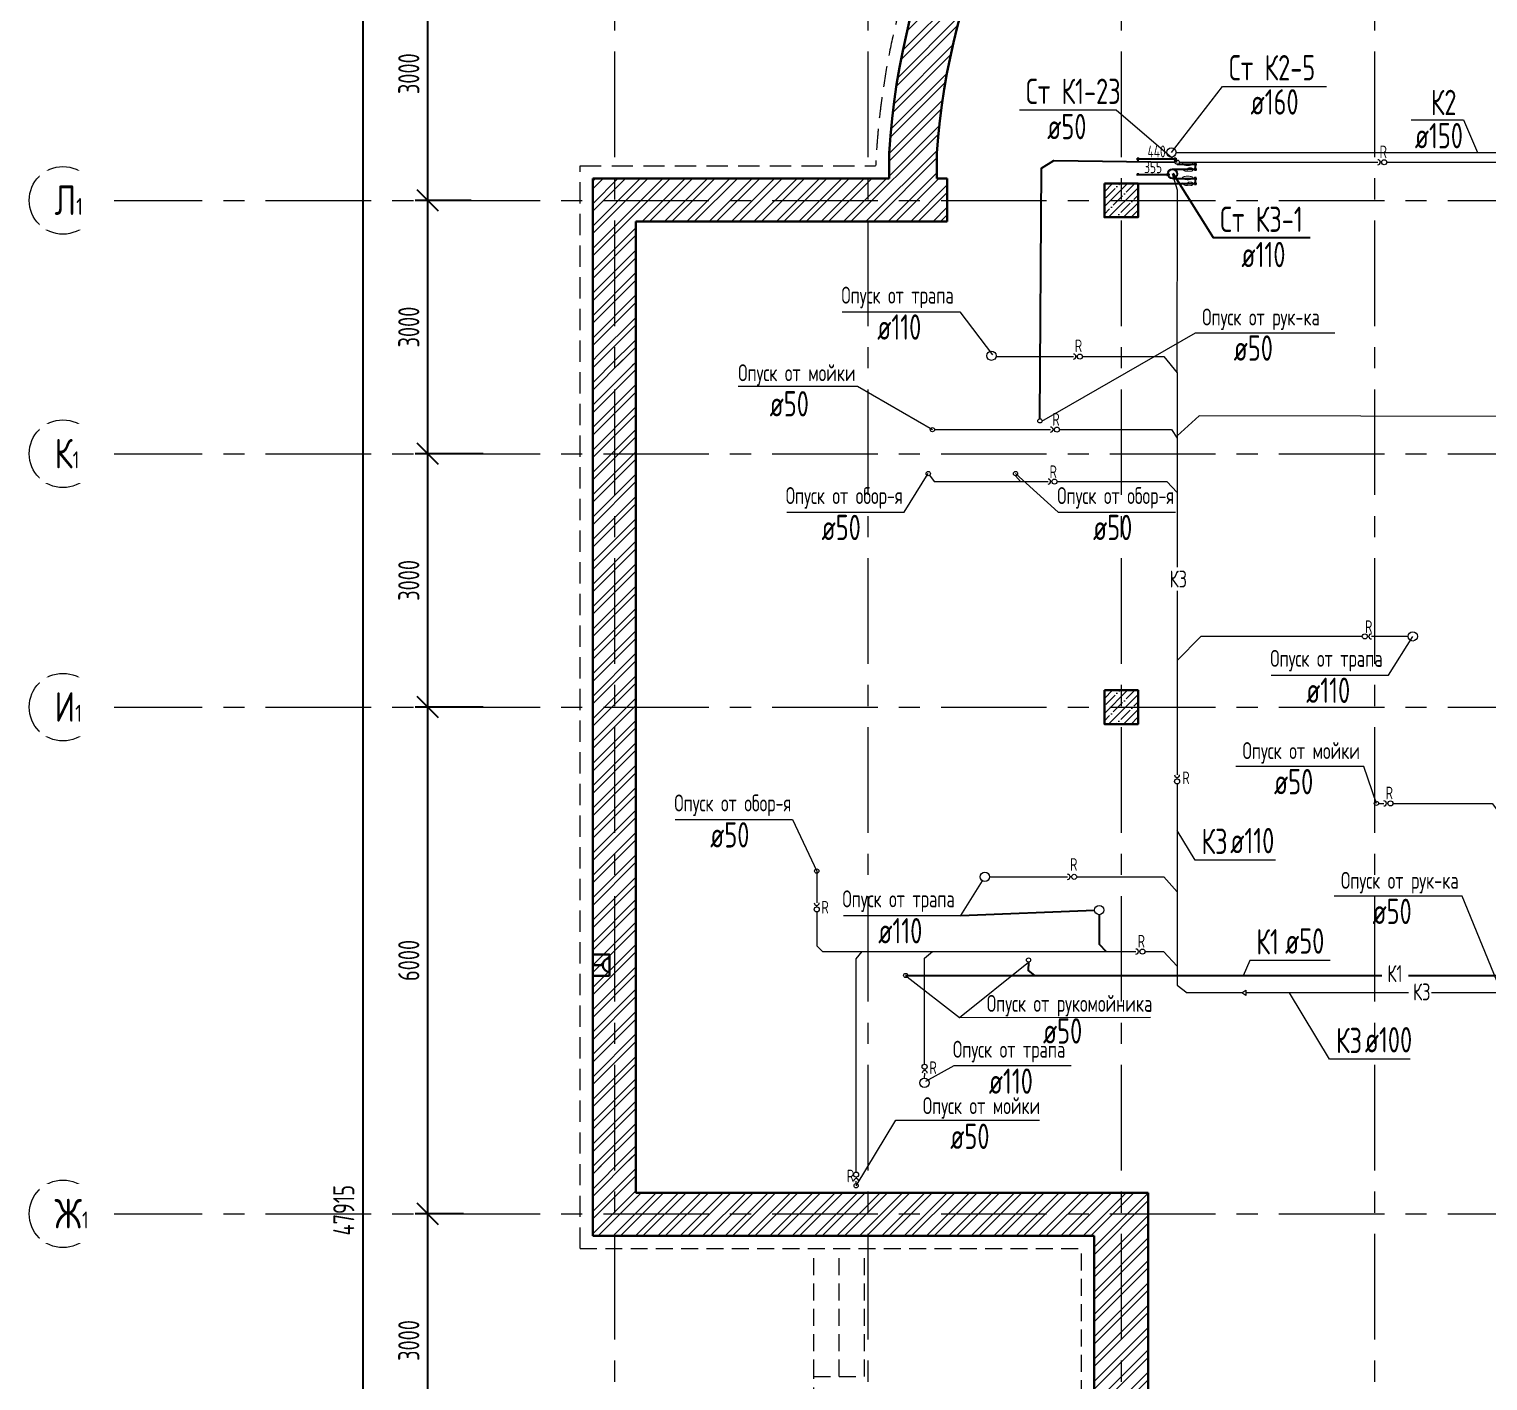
# Model space of a CAD drawing. Header units: millimetres. Extents: x -8689834 to 9419935, y -284943 to 166066.
# Drawn here: x -360106 to -342831, y 104623 to 120628 of the extents above; entities that cross this region are included whole.
import ezdxf

# ---------------------------------------------------------------- set-up
doc = ezdxf.new("R2010")
doc.units = ezdxf.units.MM
doc.header["$MEASUREMENT"] = 0
for name, pattern in [('ADSK_Штриховая_ш2 п1', [3, 2, -1]), ('CENTER', [2, 1.25, -0.25, 0.25, -0.25]), ('TRATTEGGIATA', [0.75, 0.5, -0.25])]:
    doc.linetypes.add(name, pattern=pattern)
doc.layers.get('0').update_dxf_attribs({"color": 250, "lineweight": 9})
for name, color, linetype, lineweight in [('АР_Колонны', 250, 'Continuous', 30), ('АР_Колонны Штрих', 250, 'Continuous', 5), ('АР_МосжилНии_Стены', 127, 'Continuous', 30), ('АР_Оси', 195, 'Continuous', 9), ('АР_Оси размеры', 164, 'Continuous', 9), ('АР_тонкая линия', 250, 'Continuous', 0), ('АР_Штриховка кирпич', 250, 'Continuous', 9), ('ВК_канализация', 32, 'Continuous', 30), ('Подвал', 250, 'Continuous', 30)]:
    doc.layers.add(name, color=color, linetype=linetype, lineweight=lineweight)
doc.layers.add('АР_Кровля дорожки', color=245, linetype='Continuous')
doc.styles.add('ISOCPEUR', font='isocpeur.ttf', dxfattribs={"width": 0.7})
doc.styles.add('ГОСТ 2.304', font='isocpeur.ttf', dxfattribs={"width": 0.7})
doc.dimstyles.new('R_50', dxfattribs={"dimtxt": 140, "dimasz": 30, "dimexe": 20, "dimexo": 0, "dimgap": 20, "dimtad": 1, "dimdec": 0, "dimrnd": 5, "dimzin": 0, "dimdsep": 46, "dimtxsty": 'ISOCPEUR', "dimblk": 'ARCHTICK', "dimcen": 50, "dimdle": 20, "dimclrd": 256, "dimclre": 256, "dimclrt": 256, "dimadec": 0, "dimazin": 0, "dimtfac": 2, "dimtdec": 0, "dimtofl": 0, "dimtmove": 1, "dimatfit": 3, "dimfxl": 1, "dimtvp": 3, "dimtolj": 1, "dimtzin": 0, "dimarcsym": 0})
doc.dimstyles.new('СПДС', dxfattribs={"dimscale": 100, "dimtxt": 2.5, "dimasz": 2.5, "dimexe": 1.5, "dimexo": 0, "dimgap": 1, "dimtad": 1, "dimdec": 0, "dimrnd": 1, "dimtxsty": 'ГОСТ 2.304', "dimblk": 'OBLIQUE', "dimcen": 2.5, "dimdle": 1.5, "dimadec": 0, "dimazin": 2, "dimtfac": 0.75, "dimtdec": 0, "dimtmove": 1, "dimatfit": 3, "dimfxl": 1, "dimtolj": 1, "dimarcsym": 1})

# ---------------------------------------------------------------- blocks, each defined once
blk = doc.blocks.new('_Oblique')
at = {"color": 0, "linetype": 'ByBlock', "lineweight": -2}
blk.add_line((-0.5, -0.5), (0.5, 0.5), dxfattribs=at)
blk = doc.blocks.new('*D490')
at = {"layer": 'АР_Оси размеры', "color": 0, "lineweight": -2, "ltscale": 100, "transparency": 16777216}
for p, q in [((-354961, 106601), (-355535, 106601)), ((-355385, 103451), (-355385, 106751)), ((-354822, 103601), (-355535, 103601))]:
    blk.add_line(p, q, dxfattribs=at)
at = {"layer": 'АР_Оси размеры', "color": 0, "lineweight": -2, "ltscale": 100, "transparency": 16777216, "xscale": 250, "yscale": 250, "zscale": 250}
for p, rotation in [((-355385, 106601), 90), ((-355385, 103601), 270)]:
    blk.add_blockref('_Oblique', p, dxfattribs=dict(at, rotation=rotation))
at = {"layer": 'АР_Оси размеры', "color": 0, "ltscale": 100, "transparency": 16777216, "insert": (-355610, 105101), "char_height": 250, "attachment_point": 5, "rotation": 90, "style": 'ГОСТ 2.304'}
blk.add_mtext('\\A1;3000', dxfattribs=at)
blk = doc.blocks.new('*D491')
at = {"layer": 'АР_Оси размеры', "color": 0, "lineweight": -2, "ltscale": 100, "transparency": 16777216}
for p, q in [((-355385, 106451), (-355385, 112751)), ((-354730, 112601), (-355535, 112601)), ((-354961, 106601), (-355535, 106601))]:
    blk.add_line(p, q, dxfattribs=at)
at = {"layer": 'АР_Оси размеры', "color": 0, "lineweight": -2, "ltscale": 100, "transparency": 16777216, "xscale": 250, "yscale": 250, "zscale": 250}
for p, rotation in [((-355385, 112601), 90), ((-355385, 106601), 270)]:
    blk.add_blockref('_Oblique', p, dxfattribs=dict(at, rotation=rotation))
at = {"layer": 'АР_Оси размеры', "color": 0, "ltscale": 100, "transparency": 16777216, "insert": (-355610, 109601), "char_height": 250, "attachment_point": 5, "rotation": 90, "style": 'ГОСТ 2.304'}
blk.add_mtext('\\A1;6000', dxfattribs=at)
blk = doc.blocks.new('*D492')
at = {"layer": 'АР_Оси размеры', "color": 0, "lineweight": -2, "ltscale": 100, "transparency": 16777216}
for p, q in [((-355385, 112451), (-355385, 115751)), ((-354873, 115601), (-355535, 115601)), ((-354730, 112601), (-355535, 112601))]:
    blk.add_line(p, q, dxfattribs=at)
at = {"layer": 'АР_Оси размеры', "color": 0, "lineweight": -2, "ltscale": 100, "transparency": 16777216, "xscale": 250, "yscale": 250, "zscale": 250}
for p, rotation in [((-355385, 115601), 90), ((-355385, 112601), 270)]:
    blk.add_blockref('_Oblique', p, dxfattribs=dict(at, rotation=rotation))
at = {"layer": 'АР_Оси размеры', "color": 0, "ltscale": 100, "transparency": 16777216, "insert": (-355610, 114101), "char_height": 250, "attachment_point": 5, "rotation": 90, "style": 'ГОСТ 2.304'}
blk.add_mtext('\\A1;3000', dxfattribs=at)
blk = doc.blocks.new('*D493')
at = {"layer": 'АР_Оси размеры', "color": 0, "lineweight": -2, "ltscale": 100, "transparency": 16777216}
for p, q in [((-355385, 115451), (-355385, 118751)), ((-354873, 118601), (-355535, 118601)), ((-354730, 115601), (-355535, 115601))]:
    blk.add_line(p, q, dxfattribs=at)
at = {"layer": 'АР_Оси размеры', "color": 0, "lineweight": -2, "ltscale": 100, "transparency": 16777216, "xscale": 250, "yscale": 250, "zscale": 250}
for p, rotation in [((-355385, 118601), 90), ((-355385, 115601), 270)]:
    blk.add_blockref('_Oblique', p, dxfattribs=dict(at, rotation=rotation))
at = {"layer": 'АР_Оси размеры', "color": 0, "ltscale": 100, "transparency": 16777216, "insert": (-355610, 117101), "char_height": 250, "attachment_point": 5, "rotation": 90, "style": 'ГОСТ 2.304'}
blk.add_mtext('\\A1;3000', dxfattribs=at)
blk = doc.blocks.new('*D494')
at = {"layer": 'АР_Оси размеры', "color": 0, "lineweight": -2, "ltscale": 100, "transparency": 16777216}
for p, q in [((-355385, 118451), (-355385, 121751)), ((-354725, 121601), (-355535, 121601)), ((-354873, 118601), (-355535, 118601))]:
    blk.add_line(p, q, dxfattribs=at)
at = {"layer": 'АР_Оси размеры', "color": 0, "lineweight": -2, "ltscale": 100, "transparency": 16777216, "xscale": 250, "yscale": 250, "zscale": 250}
for p, rotation in [((-355385, 121601), 90), ((-355385, 118601), 270)]:
    blk.add_blockref('_Oblique', p, dxfattribs=dict(at, rotation=rotation))
at = {"layer": 'АР_Оси размеры', "color": 0, "ltscale": 100, "transparency": 16777216, "insert": (-355610, 120101), "char_height": 250, "attachment_point": 5, "rotation": 90, "style": 'ГОСТ 2.304'}
blk.add_mtext('\\A1;3000', dxfattribs=at)
blk = doc.blocks.new('*D499')
at = {"layer": 'АР_Оси размеры', "color": 0, "lineweight": -2, "ltscale": 100, "transparency": 16777216}
for p, q in [((-356211, 130601), (-356005, 130601)), ((-356155, 130751), (-356155, 82536)), ((-356211, 82686), (-356005, 82686))]:
    blk.add_line(p, q, dxfattribs=at)
at = {"layer": 'АР_Оси размеры', "color": 0, "lineweight": -2, "ltscale": 100, "transparency": 16777216, "xscale": 250, "yscale": 250, "zscale": 250}
for p, rotation in [((-356155, 130601), 90), ((-356155, 82686), 270)]:
    blk.add_blockref('_Oblique', p, dxfattribs=dict(at, rotation=rotation))
at = {"layer": 'АР_Оси размеры', "color": 0, "ltscale": 100, "transparency": 16777216, "insert": (-356380, 106643), "char_height": 250, "attachment_point": 5, "rotation": 90, "style": 'ГОСТ 2.304'}
blk.add_mtext('\\A1;47915', dxfattribs=at)
blk = doc.blocks.new('_ArchTick')
at = {"color": 0, "linetype": 'ByBlock', "const_width": 0.15}
blk.add_lwpolyline([(-0.5, -0.5), (0.5, 0.5)], dxfattribs=at)
blk = doc.blocks.new('*D2241')
at = {"lineweight": -2, "ltscale": 100, "transparency": 16777216}
for p, q in [((-346598, 118903), (-346992, 118903)), ((-346972, 118899), (-346972, 118923)), ((-346618, 118901), (-346618, 118923))]:
    blk.add_line(p, q, dxfattribs=at)
at = {"lineweight": -2, "ltscale": 100, "transparency": 16777216, "xscale": 30, "yscale": 30, "zscale": 30, "rotation": 180}
blk.add_blockref('_ArchTick', (-346972, 118903), dxfattribs=at)
at = {"lineweight": -2, "ltscale": 100, "transparency": 16777216, "xscale": 30, "yscale": 30, "zscale": 30}
blk.add_blockref('_ArchTick', (-346618, 118903), dxfattribs=at)
at = {"ltscale": 100, "transparency": 16777216, "insert": (-346795, 118993), "char_height": 140, "attachment_point": 5, "style": 'ISOCPEUR'}
blk.add_mtext('\\A1;355', dxfattribs=at)
blk = doc.blocks.new('*D2242')
at = {"lineweight": -2, "ltscale": 100, "transparency": 16777216}
for p, q in [((-346557, 118860), (-346275, 118860)), ((-346295, 118880), (-346295, 118781)), ((-346972, 118801), (-346275, 118801))]:
    blk.add_line(p, q, dxfattribs=at)
at = {"lineweight": -2, "ltscale": 100, "transparency": 16777216, "xscale": 30, "yscale": 30, "zscale": 30}
for p, rotation in [((-346295, 118860), 90), ((-346295, 118801), 270)]:
    blk.add_blockref('_ArchTick', p, dxfattribs=dict(at, rotation=rotation))
at = {"ltscale": 100, "transparency": 16777216, "insert": (-346385, 118831), "char_height": 140, "attachment_point": 5, "rotation": 90, "style": 'ISOCPEUR'}
blk.add_mtext('\\A1;60', dxfattribs=at)
blk = doc.blocks.new('*D2243')
at = {"lineweight": -2, "ltscale": 100, "transparency": 16777216}
for p, q in [((-346514, 119090), (-346992, 119090)), ((-346972, 119059), (-346972, 119110)), ((-346534, 119053), (-346534, 119110))]:
    blk.add_line(p, q, dxfattribs=at)
at = {"lineweight": -2, "ltscale": 100, "transparency": 16777216, "xscale": 30, "yscale": 30, "zscale": 30, "rotation": 180}
blk.add_blockref('_ArchTick', (-346972, 119090), dxfattribs=at)
at = {"lineweight": -2, "ltscale": 100, "transparency": 16777216, "xscale": 30, "yscale": 30, "zscale": 30}
blk.add_blockref('_ArchTick', (-346534, 119090), dxfattribs=at)
at = {"ltscale": 100, "transparency": 16777216, "insert": (-346753, 119180), "char_height": 140, "attachment_point": 5, "style": 'ISOCPEUR'}
blk.add_mtext('\\A1;440', dxfattribs=at)
blk = doc.blocks.new('*D2244')
at = {"lineweight": -2, "ltscale": 100, "transparency": 16777216}
for p, q in [((-346509, 119028), (-346275, 119028)), ((-346295, 119048), (-346295, 118950)), ((-346564, 118970), (-346275, 118970))]:
    blk.add_line(p, q, dxfattribs=at)
at = {"lineweight": -2, "ltscale": 100, "transparency": 16777216, "xscale": 30, "yscale": 30, "zscale": 30}
for p, rotation in [((-346295, 119028), 90), ((-346295, 118970), 270)]:
    blk.add_blockref('_ArchTick', p, dxfattribs=dict(at, rotation=rotation))
at = {"ltscale": 100, "transparency": 16777216, "insert": (-346385, 118999), "char_height": 140, "attachment_point": 5, "rotation": 90, "style": 'ISOCPEUR'}
blk.add_mtext('\\A1;60', dxfattribs=at)

msp = doc.modelspace()

# ---------------------------------------------------------------- hatches: boundary and pattern name
at = {"layer": 'АР_Колонны Штрих', "ltscale": 100}
h = msp.add_hatch(dxfattribs=at)
h.set_pattern_fill('ANSI35', scale=500)
h.set_pattern_definition([(45, (-1304424.17, 158672.16), (-88.388348, 88.388348), []), (45, (-1304335.78, 158672.16), (-88.388348, 88.388348), [156.25, -31.25, 0, -31.25])])
h.paths.add_polyline_path([(-346972.1, 118800.7), (-347372.1, 118800.7), (-347372.1, 118400.7), (-346972.1, 118400.7)])
h = msp.add_hatch(dxfattribs=at)
h.set_pattern_fill('ANSI35', scale=500)
h.set_pattern_definition([(45, (-1304424.17, 152672.16), (-88.388348, 88.388348), []), (45, (-1304335.78, 152672.16), (-88.388348, 88.388348), [156.25, -31.25, 0, -31.25])])
h.paths.add_polyline_path([(-346972.1, 112800.7), (-347372.1, 112800.7), (-347372.1, 112400.7), (-346972.1, 112400.7)])
at = {"layer": 'АР_Штриховка кирпич', "ltscale": 100}
h = msp.add_hatch(dxfattribs=at)
h.set_pattern_fill('ANSI32', scale=500)
h.paths.add_polyline_path([(-347172.1, 124324.5), (-347174, 124322.6), (-347452.2, 124600.7), (-347174, 124888.2), (-346891.2, 124605.4)], flags=16)
edge = h.paths.add_edge_path()
edge.add_line((-349232.1, 118860.7), (-349355.4, 118860.7))
edge.add_line((-349355.4, 118860.7), (-349355.4, 119160.7))
edge.add_arc((-341163.9, 118592.5), 8211.2, 93.96796, 176.03204, ccw=False)
edge.add_line((-341732.1, 126784), (-341732.1, 127350.9))
edge.add_arc((-341172.1, 118600.8), 8768, 93.66159, 123.74508)
edge.add_arc((-341172.1, 118600.7), 8768.1, 123.74482, 152.84496)
edge.add_arc((-341172.1, 118600.7), 8768.1, 152.84496, 176.33816)
edge.add_line((-349922.3, 119160.7), (-349922.3, 118860.7))
edge.add_line((-349922.3, 118860.7), (-353432.1, 118860.8))
edge.add_line((-353432.1, 118860.8), (-353432.1, 116760))
edge.add_line((-353432.1, 116760), (-353313.2, 116760))
edge.add_line((-353313.2, 116760), (-353313.2, 116644.1))
edge.add_line((-353313.2, 116644.1), (-352922.1, 116644.1))
edge.add_line((-352922.1, 116644.1), (-352922.1, 118350.7))
edge.add_line((-352922.1, 118350.7), (-349232.1, 118350.4))
edge.add_line((-349232.1, 118350.4), (-349232.1, 118860.7))
h = msp.add_hatch(dxfattribs=at)
h.set_pattern_fill('ANSI32', scale=500)
h.paths.add_polyline_path([(-352922.1, 116711), (-353313.2, 116711), (-353313.2, 116776), (-353432.1, 116776), (-353432.1, 107137.3), (-352922.1, 107137.3)])
h = msp.add_hatch(dxfattribs=at)
h.set_pattern_fill('ANSI32', scale=500)
h.paths.add_polyline_path([(-352922.1, 107275.7), (-353313.2, 107275.7), (-353313.2, 107340.7), (-353432.1, 107340.7), (-353432.1, 106340.7), (-347492.2, 106340.7), (-346852.2, 106850.7), (-352922.1, 106850.7)])
h = msp.add_hatch(dxfattribs=at)
h.set_pattern_fill('ANSI32', scale=500)
h.paths.add_polyline_path([(-347492.2, 102840.4), (-346852.1, 102840.4), (-346852.1, 106850.7), (-347492.2, 106340.7)])
h.paths.add_polyline_path([(-347492.1, 89148.6), (-346852.1, 89148.6), (-346852.1, 101675.4), (-347492.2, 101675.4)])
h.paths.add_polyline_path([(-346852.1, 87848.6), (-347492.1, 87848.6), (-347492.1, 83698.5), (-346852.1, 83698.5)])

# ---------------------------------------------------------------- linework, layer by layer
at = {"color": 7, "linetype": 'TRATTEGGIATA', "ltscale": 500}
for p, q in [((-353582.1, 106190.7), (-353582.1, 119010.7)), ((-353582.1, 119010.7), (-350080.8, 119010.7))]:
    msp.add_line(p, q, dxfattribs=at)
msp.add_arc((-341172.1, 118600.7), 8918.1, 92.63503, 177.36497, dxfattribs=at)
at = {"layer": 'АР_Колонны', "color": 7, "ltscale": 100}
for points in [[(-347372.1, 118800.7), (-346972.1, 118800.7), (-346972.1, 118400.7), (-347372.1, 118400.7)], [(-347372.1, 112800.7), (-346972.1, 112800.7), (-346972.1, 112400.7), (-347372.1, 112400.7)]]:
    msp.add_lwpolyline(points, close=True, dxfattribs=at)
at = {"layer": 'АР_Кровля дорожки', "color": 244, "ltscale": 500, "true_color": 0x991b1e}
for points in [[(-348135.2, 116015), (-348114.6, 118982.3), (-347971.6, 119073.6), (-346534.5, 119053.2)], [(-349725.7, 109423), (-344086.1, 109423.8)], [(-343769.1, 109423.8), (-341814, 109424.1)]]:
    msp.add_lwpolyline(points, dxfattribs=at)
at = {"layer": 'АР_Кровля дорожки', "color": 30, "lineweight": 13, "ltscale": 500, "true_color": 0xf26722}
msp.add_lwpolyline([(-346510.3, 116557.7), (-346505.1, 118723.6), (-346564.9, 118914.8)], dxfattribs=at)
at = {"layer": 'АР_Кровля дорожки', "color": 7, "ltscale": 500}
for points in [[(-344932.8, 118156), (-346077.6, 118156), (-346559, 118917.5)], [(-349072.8, 110133.1), (-347487.9, 110195.9)]]:
    msp.add_lwpolyline(points, dxfattribs=at)
at = {"layer": 'АР_Кровля дорожки', "color": 30, "ltscale": 500, "true_color": 0xf26722}
msp.add_lwpolyline([(-347432.9, 110143), (-347432.5, 109793.8), (-347351.4, 109705.8)], dxfattribs=at)
at = {"layer": 'АР_Кровля дорожки', "color": 244, "ltscale": 500, "true_color": 0x991b1e, "elevation": 0}
msp.add_lwpolyline([(-348272.4, 109580.7), (-348273.5, 109482.4), (-348198.4, 109423.2)], dxfattribs=at)
at = {"layer": 'АР_Кровля дорожки', "color": 30, "ltscale": 500, "true_color": 0xf26722}
msp.add_circle((-346564.9, 118914.8), 55, dxfattribs=at)
at = {"layer": 'АР_МосжилНии_Стены', "color": 7, "ltscale": 100}
for p, q in [((-353432.1, 116499), (-353432.1, 118860.7)), ((-353432.1, 118860.7), (-349922.3, 118860.7)), ((-349355.4, 118860.7), (-349232.1, 118860.7)), ((-349232.1, 118350.7), (-349232.1, 118860.7)), ((-352922.1, 116564), (-352922.1, 118350.7)), ((-352922.1, 118350.7), (-349232.1, 118350.7)), ((-353432.1, 107095.2), (-353432.1, 116776)), ((-352922.1, 107160.2), (-352922.1, 116711)), ((-353432.1, 106340.7), (-353432.1, 107340.7)), ((-352922.1, 106850.7), (-352922.1, 107275.7)), ((-352922.1, 106850.7), (-346852.2, 106850.7)), ((-346852.2, 102840.4), (-346852.2, 106850.7)), ((-353432.1, 106340.7), (-347492.2, 106340.7)), ((-347492.2, 102840.4), (-347492.2, 106340.7))]:
    msp.add_line(p, q, dxfattribs=at)
for points in [[(-349922.3, 119160.7), (-349922.3, 118860.7)], [(-349355.4, 119160.7), (-349355.4, 118860.7)]]:
    msp.add_lwpolyline(points, dxfattribs=at)
msp.add_lwpolyline([(-353232.5, 109420.7), (-353232.5, 109671), (-353432.1, 109671), (-353432.1, 109420.7)], close=True, dxfattribs=at)
for radius, start, end in [(8768.1, 93.66184, 176.33816), (8202.4, 93.91476, 176.08524)]:
    msp.add_arc((-341172.1, 118600.7), radius, start, end, dxfattribs=at)
at = {"layer": 'АР_Оси', "color": 7, "linetype": 'CENTER', "ltscale": 1000}
for p, q in [((-353172.1, 134363.2), (-353172.1, 78630.8)), ((-350172.1, 134363.2), (-350172.1, 78630.8)), ((-347172.1, 134363.2), (-347172.1, 78630.8)), ((-344172.1, 134363.2), (-344172.1, 78630.8)), ((-359305.8, 118600.7), (-276127.4, 118600.7)), ((-359305.8, 115600.7), (-276127.4, 115600.7)), ((-359305.8, 112600.7), (-276127.4, 112600.7)), ((-359305.8, 106600.7), (-276127.4, 106600.7))]:
    msp.add_line(p, q, dxfattribs=at)
at = {"layer": 'АР_Оси', "color": 7, "ltscale": 0.5}
for centre in [(-359705.8, 118600.7), (-359705.8, 115600.7), (-359705.8, 112600.7), (-359705.8, 106600.7)]:
    msp.add_circle(centre, 400, dxfattribs=at)
at = {"layer": 'АР_тонкая линия', "color": 7, "linetype": 'ADSK_Штриховая_ш2 п1', "ltscale": 100}
for p in [(-353582.1, 106190.7), (-347642.2, 103230.3, 0.4)]:
    msp.add_line(p, (-347642.2, 106190.7, 0), dxfattribs=at)
for points in [[(-350814, 104676.2), (-350814, 106175.6)], [(-350814, 101345.4), (-350814, 104676.2), (-350212.9, 104676.2), (-350212.9, 106175.6)], [(-350513.4, 104676.2), (-350513.4, 106175.6)]]:
    msp.add_lwpolyline(points, dxfattribs=at)
at = {"layer": 'ВК_канализация', "color": 7, "lineweight": 13, "ltscale": 500}
msp.add_lwpolyline([(-346578.4, 119168.7), (-345973.3, 119950.6), (-344739.3, 119950.6)], dxfattribs=at)
at = {"layer": 'ВК_канализация', "color": 18, "lineweight": 13, "ltscale": 500, "true_color": 0x000000}
for points in [[(-348377.4, 119671.3), (-347232.5, 119671.3), (-346509.5, 119052.9)], [(-343736.6, 119553.9), (-343119.6, 119553.9), (-342951.9, 119168.7)], [(-348110.8, 115985.7), (-346293.9, 117032.8), (-344642.4, 117032.8)], [(-345396, 112980.5), (-344005.8, 112980.5), (-343719.6, 113438.3)], [(-344149.9, 111461.3), (-344301, 111898.8), (-345816.3, 111898.8)], [(-345345.7, 110790.1), (-346298.2, 110790.1), (-346510.3, 111141.3)], [(-350462.9, 110133.1), (-349072.8, 110133.1), (-348815.7, 110544.3)], [(-342653, 109187.7), (-343135, 110362.5), (-344650.3, 110362.5)], [(-344695.8, 109601.3), (-345648.4, 109601.3), (-345727.6, 109419.4)], [(-343751.9, 108432.2), (-344704.5, 108432.2), (-345178.8, 109217.9)], [(-347763.8, 108352.1), (-349154, 108352.1), (-349491.1, 108167.1)]]:
    msp.add_lwpolyline(points, dxfattribs=at)
at = {"layer": 'ВК_канализация', "color": 6, "lineweight": 13, "ltscale": 500}
msp.add_lwpolyline([(-346523.4, 119168.7), (-333790.6, 119168.7), (-333571.9, 119425.5)], dxfattribs=at)
at = {"layer": 'ВК_канализация', "color": 244, "lineweight": 13, "ltscale": 500, "true_color": 0x991b1e}
for points in [[(-346484.5, 119052.9), (-344133.7, 119052.9)], [(-344087.6, 119052.3), (-344104.3, 119052.3)], [(-344027, 119052.9), (-334245.7, 119052.9)]]:
    msp.add_lwpolyline(points, dxfattribs=at)
at = {"layer": 'ВК_канализация', "color": 18, "lineweight": 13, "ltscale": 500, "true_color": 0x000000}
for points, elevation in [([(-350475.5, 117281.4), (-349085.4, 117281.4), (-348695.5, 116771.4)], 0), ([(-351708.6, 116402.7), (-350294.6, 116402.7), (-349408.5, 115886.3)], 0), ([(-351134.4, 114908.1), (-349744.3, 114908.1), (-349458, 115365.9)], 171.1), ([(-351134.4, 114908.1), (-349744.3, 114908.1), (-349458, 115365.9)], 171.1), ([(-348424.1, 115365.9), (-347919.2, 114908.1), (-346529, 114908.1)], 171.1), ([(-352453.8, 111268.5), (-351063.7, 111268.5), (-350778.3, 110659)], 171.1), ([(-349088.3, 108926.9), (-348272.4, 109580.7)], 0), ([(-349705.9, 109407.6), (-349088.3, 108926.9), (-346825.4, 108929.6)], 0), ([(-345695.6, 109249.4), (-345695.6, 109186.4), (-345743, 109217.9), (-345695.6, 109249.4)], 5.1), ([(-350312, 106932.9), (-349841.7, 107708.8), (-348141.4, 107708.8)], 0)]:
    msp.add_lwpolyline(points, dxfattribs=dict(at, elevation=elevation))
at = {"layer": 'ВК_канализация', "color": 30, "lineweight": 13, "ltscale": 500, "true_color": 0xf26722}
for points, elevation in [([(-348655.3, 116751.6), (-347738.3, 116751.6)], 0), ([(-347691.5, 116751.6), (-347708.3, 116751.6)], 0), ([(-347631.5, 116751.6), (-346667.8, 116751.6), (-346510.3, 116557.7)], 0), ([(-342420.2, 116040.4), (-346249.8, 116051.4), (-346510.3, 115813.5)], -78.2), ([(-349383.5, 115886.3), (-348009.8, 115886.3)], 0), ([(-347963.1, 115886.3), (-347979.8, 115886.3)], 0), ([(-347903.1, 115886.3), (-346576.1, 115886.3), (-346510.3, 115784.5)], 0), ([(-349443.1, 115345.9), (-349387.6, 115271.5), (-348039.2, 115271.5)], 171.1), ([(-348424.7, 115340.9), (-348365.4, 115271.5)], 171.1), ([(-347992.5, 115271.5), (-348009.2, 115271.5)], 171.1), ([(-347932.5, 115271.5), (-346630.9, 115271.5), (-346510.3, 115140.3)], 171.1), ([(-344256.9, 113437.9), (-344240.1, 113437.9)], 171.1), ([(-344124.9, 111461.3), (-344060.6, 111461.3)], -171.1), ([(-344013.9, 111461.3), (-344030.6, 111461.3)], -171.1), ([(-343953.9, 111461.3), (-342777.9, 111461.3), (-342679.2, 111330.7)], -171.1)]:
    msp.add_lwpolyline(points, dxfattribs=dict(at, elevation=elevation))
for points in [[(-346510.3, 116557.7), (-346510.3, 114256.2)], [(-346510.3, 113977), (-346510.3, 111797.6)], [(-344316.9, 113438.3), (-346230.4, 113438.3), (-346510.3, 113153.3)], [(-343774.6, 113438.3), (-344210.1, 113437.9)], [(-346510.3, 111750.8), (-346510.3, 111767.6)], [(-346510.3, 111690.8), (-346510.3, 109310)], [(-350778.3, 110659), (-350778.3, 110282.8)], [(-348731.5, 110590.9), (-347806.7, 110590.9)], [(-347760, 110590.9), (-347776.7, 110590.9)], [(-347700, 110590.9), (-346668.5, 110590.9), (-346510.3, 110411.8)], [(-350778.3, 110236.1), (-350778.3, 110252.8)], [(-350778.3, 110176.1), (-350778.3, 109991.1), (-350778.3, 109775.6)], [(-350778.3, 109775.6), (-350710.5, 109705.8)], [(-350710.5, 109705.8), (-348107.6, 109705.8)], [(-350311.8, 107094.6), (-350312, 109620.2), (-350242, 109705.8)], [(-349500.6, 108372.9), (-349500.6, 109627.1), (-349409, 109705.8)], [(-348107.6, 109705.8), (-346997.7, 109705.8)], [(-346951, 109705.8), (-346967.7, 109705.8)], [(-346891, 109705.8), (-346672.8, 109705.8), (-346510.3, 109534.2)], [(-346510.3, 109310), (-346392.3, 109217.9)], [(-345743, 109217.9), (-346392.3, 109217.9)], [(-345178.8, 109217.9), (-345695.6, 109217.9)], [(-343770.3, 109217.9), (-345178.8, 109217.9)], [(-339810.9, 109217.9), (-343497.5, 109217.9)], [(-349500.6, 108206.9), (-349499.6, 108266.1)], [(-349500.1, 108312.9), (-349499.9, 108296.1)], [(-350312, 106957.9), (-350312.5, 106988.5)], [(-350312, 107034.6), (-350311.8, 107017.9)]]:
    msp.add_lwpolyline(points, dxfattribs=at)
at = {"layer": 'ВК_канализация', "color": 6, "lineweight": 13, "ltscale": 500}
msp.add_circle((-346578.4, 119168.7), 55, dxfattribs=at)
at = {"layer": 'ВК_канализация', "color": 244, "lineweight": 13, "ltscale": 500, "true_color": 0x991b1e}
for centre, radius in [((-346509.5, 119052.9), 25), ((-344057.6, 119052.3), 30), ((-348135.4, 115990), 25), ((-348270.3, 109605.7, 35.1), 25), ((-349725.7, 109423), 25)]:
    msp.add_circle(centre, radius, dxfattribs=at)
at = {"layer": 'ВК_канализация', "color": 30, "lineweight": 13, "ltscale": 500, "true_color": 0xf26722}
for centre, radius in [((-348709.4, 116761.6), 55), ((-347661.5, 116751.6), 30), ((-349408.5, 115886.3, 0), 25), ((-347933.1, 115886.3, 0), 30), ((-349458, 115365.9, 171.1), 25), ((-348424.1, 115365.9, 171.1), 25), ((-347962.5, 115271.5, 171.1), 30), ((-344286.9, 113437.9, 171.1), 30), ((-343719.6, 113438.3), 55), ((-346510.3, 111720.8), 30), ((-344149.9, 111461.3, -171.1), 25), ((-343983.9, 111461.3, -171.1), 30), ((-350778.3, 110659), 25), ((-348786.5, 110590.9), 55), ((-347730, 110590.9), 30), ((-350778.3, 110206.1), 30), ((-347433, 110198), 55), ((-346921, 109705.8), 30), ((-349500.3, 108342.9), 30), ((-349502.7, 108151.9), 55), ((-350312.3, 107064.6), 30), ((-350312, 106932.9), 25)]:
    msp.add_circle(centre, radius, dxfattribs=at)
at = {"layer": 'ВК_канализация', "color": 244, "lineweight": 13, "ltscale": 500, "true_color": 0x991b1e}
msp.add_arc((-344134.3, 119052.3), 30, 270, 90, dxfattribs=at)
at = {"layer": 'ВК_канализация', "color": 30, "lineweight": 13, "ltscale": 500, "true_color": 0xf26722}
for centre, start, end in [((-347738.3, 116751.6), 270, 90), ((-348009.8, 115886.3, 0), 270, 90), ((-348039.2, 115271.5, 171.1), 270, 90), ((-344210.1, 113437.9, 171.1), 90, 270), ((-346510.3, 111797.6), 180, 0), ((-344060.6, 111461.3, -171.1), 270, 90), ((-347806.7, 110590.9), 270, 90), ((-350778.3, 110282.8), 180, 0), ((-346997.7, 109705.8), 270, 90), ((-349499.6, 108266.1), 0.54328, 180.54328), ((-350311.5, 106987.9), 0.54328, 180.54328)]:
    msp.add_arc(centre, 30, start, end, dxfattribs=at)
at = {"layer": 'Подвал', "color": 7, "ltscale": 100}
msp.add_line((-353313.2, 109545.9), (-353432.1, 109545.9), dxfattribs=at)
msp.add_arc((-353232.5, 109545.9), 80.7, 90, 270, dxfattribs=at)

# ---------------------------------------------------------------- texts
at = {"layer": 'ВК_канализация', "color": 18, "ltscale": 100, "true_color": 0x000000, "attachment_point": 4, "style": 'ISOCPEUR'}
for s, insert, char_height, width in [('Ст К2-5', (-345896.7, 120171.4), 300, 5891.51), ('Ст К1-23', (-348300.8, 119892.1), 300, 5891.51), ('\\pxi-1,l1,t1,5;ø160', (-345640.7, 119766.7), 300, 7500), ('К2', (-343506.2, 119760.2), 300, 5891.51), ('\\pxi-1,l1,t1,5;ø50', (-348049, 119474.8), 300, 7500), ('\\pxi-1,l1,t1,5;ø150', (-343695.2, 119367.1), 300, 7500), ('Ст К3-1', (-346001, 118376.8), 300, 5891.51), ('\\pxi-1,l1,t1,5;ø110', (-345749.2, 117959.5), 300, 7500), ('Опуск от трапа', (-350486.7, 117451.3), 200, 5891.51), ('Опуск от рук-ка', (-346212.9, 117192.5, 0), 200, 5891.51), ('\\pxi-1,l1,t1,5;ø110', (-350062.3, 117101.2), 300, 7500), ('\\pxi-1,l1,t1,5;ø50', (-345840.4, 116852.1, 0), 300, 7500), ('Опуск от мойки', (-351708.6, 116532.7, 0), 200, 5891.51), ('\\pxi-1,l1,t1,5;ø50', (-351336.1, 116192.3, 0), 300, 7500), ('Опуск от обор-я', (-351145.6, 115078, 171.1), 200, 5891.51), ('Опуск от обор-я', (-347930.3, 115078, 171.1), 200, 5891.51), ('\\pxi-1,l1,t1,5;ø50', (-350721.2, 114727.8, 171.1), 300, 7500), ('\\pxi-1,l1,t1,5;ø50', (-347505.9, 114727.8, 171.1), 300, 7500), ('К3', (-346599.5, 114117.1), 200, 5891.51), ('Опуск от трапа', (-345407.1, 113150.4), 200, 5891.51), ('\\pxi-1,l1,t1,5;ø110', (-344982.7, 112800.2), 300, 7500), ('Опуск от мойки', (-345735.3, 112058.5, 0), 200, 5891.51), ('\\pxi-1,l1,t1,5;ø50', (-345362.8, 111718.1, 0), 300, 7500), ('Опуск от обор-я', (-352465, 111438.3, 171.1), 200, 5891.51), ('\\pxi-1,l1,t1,5;ø50', (-352040.6, 111088.2, 171.1), 300, 7500), ('К3', (-346221.6, 111010.9), 300, 5891.51), ('\\pxi-1,l1,t1,5;ø110', (-345881.2, 111019.6), 300, 7500), ('Опуск от рук-ка', (-344569.4, 110522.2, 0), 200, 5891.51), ('Опуск от трапа', (-350474.1, 110302.9), 200, 5891.51), ('\\pxi-1,l1,t1,5;ø50', (-344196.8, 110181.8, 0), 300, 7500), ('\\pxi-1,l1,t1,5;ø110', (-350049.7, 109952.8), 300, 7500), ('К1', (-345571.8, 109822.1), 300, 5891.51), ('\\pxi-1,l1,t1,5;ø50', (-345231.3, 109830.8), 300, 7500), ('К1', (-344019.4, 109445.2), 200, 5891.51), ('Опуск от рукомойника', (-348763.8, 109065.2), 200, 5891.51), ('К3', (-343715.5, 109228.2), 200, 5891.51), ('\\pxi-1,l1,t1,5;ø50', (-348098.6, 108766.5), 300, 7500), ('К3', (-344627.9, 108653), 300, 5891.51), ('\\pxi-1,l1,t1,5;ø100', (-344287.4, 108661.7), 300, 7500), ('Опуск от трапа', (-349165.1, 108522), 200, 5891.51), ('\\pxi-1,l1,t1,5;ø110', (-348740.7, 108171.8), 300, 7500), ('Опуск от мойки', (-349521.9, 107854.2), 200, 5891.51), ('\\pxi-1,l1,t1,5;ø50', (-349197.1, 107518.6), 300, 7500)]:
    msp.add_mtext(s, dxfattribs=dict(at, insert=insert, char_height=char_height, width=width))
at = {"layer": 'ВК_канализация', "color": 7, "ltscale": 100, "char_height": 150, "width": 7500, "attachment_point": 4, "rotation": 0.04194, "style": 'ISOCPEUR'}
for insert in [(-344112.2, 119175.1, -78.2), (-347721.7, 116878.2, -78.2), (-347988.4, 116007.8, -78.2), (-348021.1, 115387.4, -78.2), (-344285, 113552.7, -78.2), (-346448.8, 111763.2, -78.2), (-344040.8, 111584.3, -78.2), (-347778.4, 110737.5, -78.2), (-350723, 110231, -78.2), (-346977.9, 109828.3, -78.2), (-349443.6, 108330.8, -78.2), (-350421.8, 107049.6, -78.2)]:
    msp.add_mtext('\\pxi-1,l1,t1,5;R', dxfattribs=dict(at, insert=insert))

# ---------------------------------------------------------------- dimensions: what is measured, and where the dimension line sits
at = {"color": 18, "ltscale": 100, "true_color": 0x000000}
dim = msp.add_linear_dim(base=(-346972.1, 119089.6), p1=(-346534.5, 119053.2), p2=(-346972.1, 119059.4), dimstyle='R_50', override={"dimpost": '\\X'}, dxfattribs=at)
dim.commit()
dim.dimension.update_dxf_attribs({"geometry": '*D2243', "text_midpoint": (-346753.3, 119179.6)})
dim = msp.add_linear_dim(base=(-346972.1, 118903.2), p1=(-346618.3, 118901.5), p2=(-346972.1, 118899.4), dimstyle='R_50', override={"dimpost": '\\X'}, dxfattribs=at)
dim.commit()
dim.dimension.update_dxf_attribs({"geometry": '*D2241', "text_midpoint": (-346795.2, 118903.2), "dimtype": 160})
for base, p1, p2, picture, middle in [((-346294.9, 118969.8), (-346509.3, 119027.9), (-346563.7, 118969.8), '*D2244', (-346294.9, 118998.8)), ((-346294.9, 118800.7), (-346557.1, 118860.3), (-346972.1, 118800.7), '*D2242', (-346294.9, 118830.5))]:
    dim = msp.add_linear_dim(base=base, p1=p1, p2=p2, angle=90, dimstyle='R_50', override={"dimpost": '\\X'}, dxfattribs=at)
    dim.commit()
    dim.dimension.update_dxf_attribs({"geometry": picture, "text_midpoint": middle, "dimtype": 160})
at = {"layer": 'АР_Оси размеры', "color": 7, "ltscale": 100}
for base, p1, p2, picture, middle in [((-356155.3, 82685.7), (-356211.1, 130600.7), (-356211.1, 82685.7), '*D499', (-356380.3, 106643.2)), ((-355384.8, 121600.7), (-354873.5, 118600.7), (-354725.3, 121600.7), '*D494', (-355609.8, 120100.7)), ((-355384.8, 118600.7), (-354730.5, 115600.7), (-354873.5, 118600.7), '*D493', (-355609.8, 117100.7)), ((-355384.8, 115600.7), (-354730.5, 112600.7), (-354873.5, 115600.7), '*D492', (-355609.8, 114100.7)), ((-355384.8, 112600.7), (-354961.3, 106600.7), (-354730.5, 112600.7), '*D491', (-355609.8, 109600.7)), ((-355384.8, 106600.7), (-354821.8, 103600.7), (-354961.3, 106600.7), '*D490', (-355609.8, 105100.7))]:
    dim = msp.add_linear_dim(base=base, p1=p1, p2=p2, angle=90, dimstyle='СПДС', dxfattribs=at)
    dim.commit()
    dim.dimension.update_dxf_attribs({"geometry": picture, "text_midpoint": middle})

# ---------------------------------------------------------------- next in the draw order: texts
at = {"layer": 'АР_Оси', "color": 7, "char_height": 350, "width": 528.82, "attachment_point": 1, "line_spacing_factor": 1.149209, "style": 'ГОСТ 2.304', "bg_fill": 2}
for s, insert in [('{\\W0.8;Л\\H0.57143x;1}', (-359805.6, 118778.5)), ('{\\W0.8;К\\H0.57143x;1}', (-359805.6, 115778.5)), ('{\\W0.8;И\\H0.57143x;1}', (-359805.6, 112778.5)), ('{\\W0.8;Ж\\H0.57143x;1}', (-359805.6, 106778.5))]:
    msp.add_mtext(s, dxfattribs=dict(at, insert=insert))

doc.saveas('drawing.dxf')
